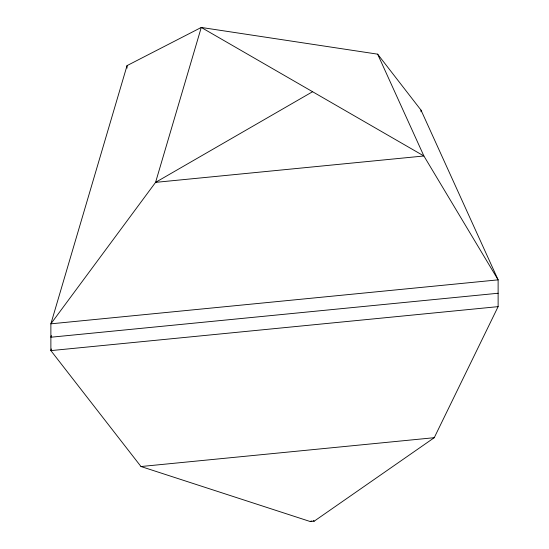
<?xml version="1.0" encoding="UTF-8"?>
<svg xmlns="http://www.w3.org/2000/svg" width="549" height="549" viewBox="0 0 549 549"><rect width="100%" height="100%" fill="white"/><g stroke="black" fill="none" stroke-linecap="round" stroke-linejoin="round"><path stroke-width="0.82" d="M127.045 68.124L127.045 65.619L201.27 27.45L377.637 54.159L421.014 110.136L498.121 279.853L498.121 306.637L434.245 437.697L314.22 521.159L310.274 521.55L140.976 466.526L50.879 350.612L50.879 323.828L127.045 65.619M51.366 335.576L50.879 337.223L498.121 293.248M51.359 348.965L50.879 350.612L498.121 306.637M312.587 91.724L155.573 182.364L50.879 323.828L498.121 279.853L423.897 155.985L377.637 54.159M310.274 521.55L311.427 520.884M140.976 466.526L434.245 437.697M313.129 520.534L314.22 521.159M421.014 110.136L421.014 111.811M201.27 27.45L155.573 182.364L423.897 155.985L201.27 27.45"/></g></svg>
